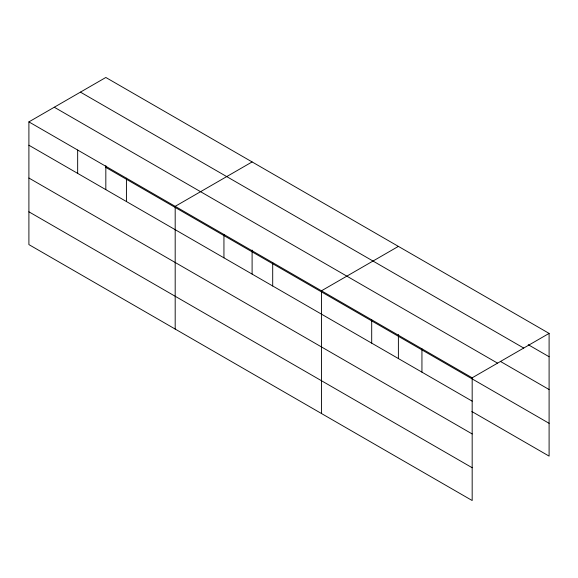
<?xml version="1.0" encoding="UTF-8"?>
<svg xmlns="http://www.w3.org/2000/svg" width="578" height="578" viewBox="0 0 578 578"><rect width="100%" height="100%" fill="white"/><g stroke="black" fill="none" stroke-linecap="round" stroke-linejoin="round"><path stroke-width="0.87" d="M28.9 121.886L472.175 377.81L472.175 500.526L28.9 244.602L28.9 121.886L105.825 77.474L549.1 333.398L549.1 456.114L471.814 411.485M252.102 161.934L175.185 206.346L175.185 329.055M398.387 246.387L321.462 290.799L321.462 413.508M472.175 377.81L549.1 333.398M528.234 344.698L549.1 356.742M80.436 92.133L523.719 348.057M500.411 361.423L549.1 389.536M54.281 107.233L497.564 363.157M105.825 167.396L549.1 423.32M28.9 145.23L472.175 401.154M28.9 178.024L472.175 433.948M28.9 211.808L472.175 467.732M421.94 348.809L421.94 372.145M398.387 334.525L398.387 358.461M371.697 319.8L371.697 343.144M272.7 262.643L272.7 285.987M252.102 250.072L252.102 274.008M223.939 234.495L223.939 257.839M126.423 178.19L126.423 201.534M105.825 165.619L105.825 189.555M77.662 150.042L77.662 173.378"/></g></svg>
